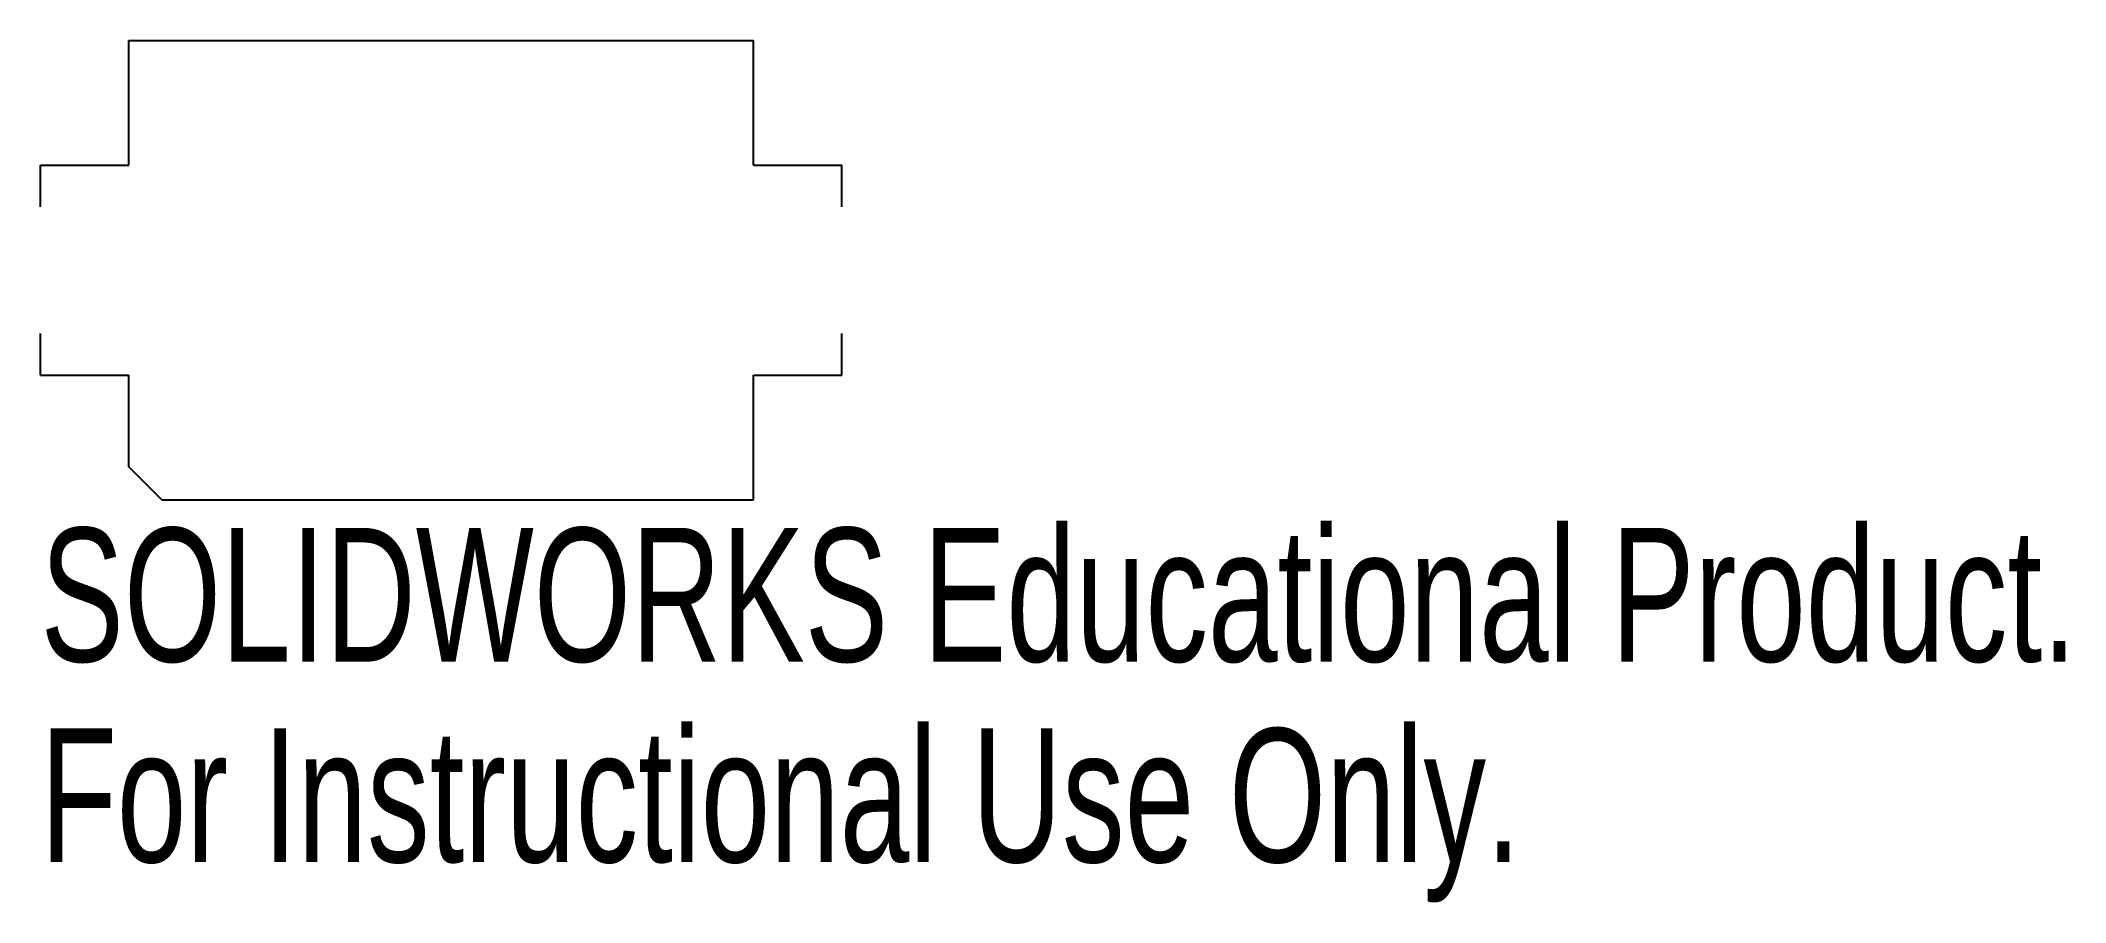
# Model space of a CAD drawing. Header units: millimetres. Extents: x -14.5 to 58.8, y -22.9 to 8.3.
import ezdxf

# ---------------------------------------------------------------- set-up
doc = ezdxf.new("R2010")
doc.units = ezdxf.units.MM
doc.styles.add('SLDTEXTSTYLE0', font='TXT', dxfattribs={"width": 0.7})

msp = doc.modelspace()

# ---------------------------------------------------------------- linework, layer by layer
at = {"color": 7, "linetype": 'Continuous'}
for p, q in [((-11.298, 3.8), (-11.298, 8.301)), ((-11.298, 8.301), (11.298, 8.301)), ((11.298, 3.8), (11.298, 8.301)), ((-14.499, 2.292), (-14.499, 3.8)), ((-14.499, 3.8), (-11.298, 3.8)), ((11.298, 3.8), (14.499, 3.8)), ((14.499, 2.292), (14.499, 3.8)), ((-14.499, -3.8), (-14.499, -2.292)), ((14.499, -3.8), (14.499, -2.292)), ((-14.499, -3.8), (-11.298, -3.8)), ((-11.298, -7.109), (-11.298, -3.8)), ((11.298, -8.301), (11.298, -3.8)), ((11.298, -3.8), (14.499, -3.8)), ((-10.106, -8.301), (-11.298, -7.109)), ((-10.106, -8.301), (11.298, -8.301))]:
    msp.add_line(p, q, dxfattribs=at)

# ---------------------------------------------------------------- texts
at = {"color": 7, "linetype": 'Continuous', "char_height": 4.83362, "attachment_point": 1, "style": 'SLDTEXTSTYLE0'}
for s, insert in [('SOLIDWORKS Educational Product.', (-14.499, -9.321)), ('For Instructional Use Only.', (-14.499, -16.571))]:
    msp.add_mtext(s, dxfattribs=dict(at, insert=insert))

doc.saveas('drawing.dxf')
